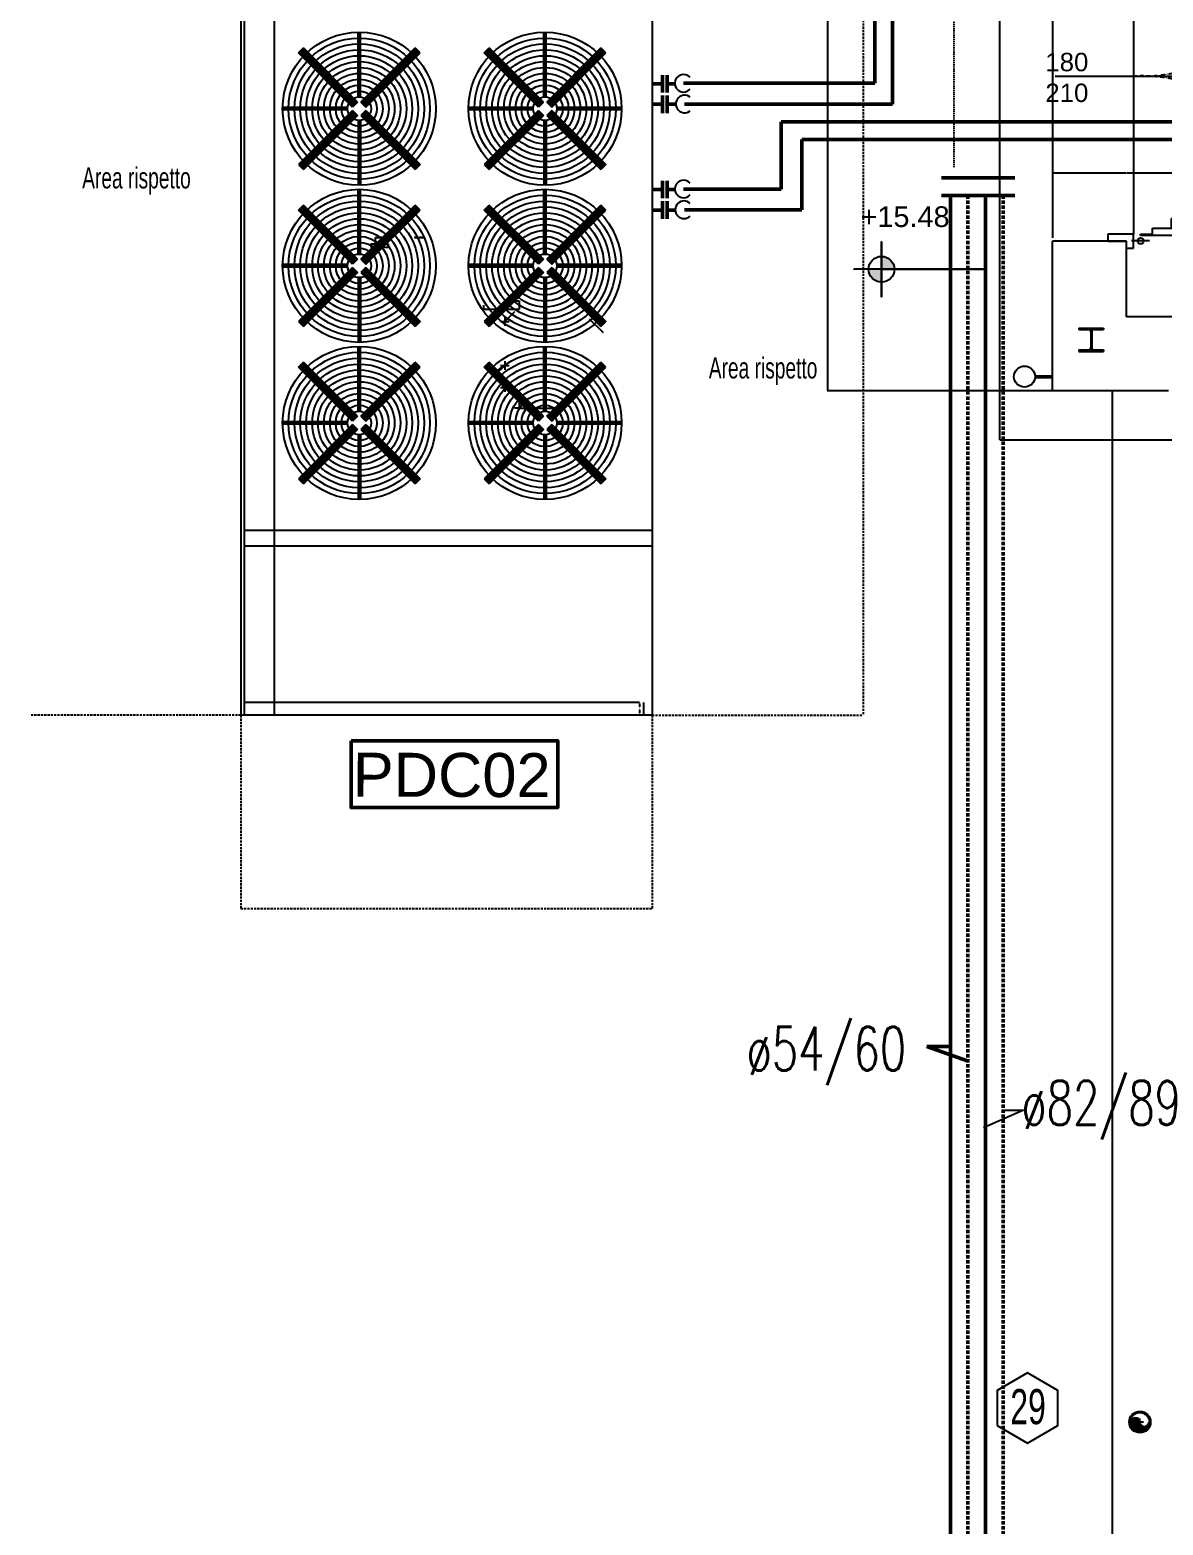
# Model space of a CAD drawing. Header units: millimetres. Extents: x -3782782348 to 131293, y -36553 to 57271.
# Drawn here: x 91100 to 91745, y -19413 to -18562 of the extents above; entities that cross this region are included whole.
import ezdxf

# ---------------------------------------------------------------- set-up
doc = ezdxf.new("R2010")
doc.units = ezdxf.units.MM
doc.header["$LTSCALE"] = 0.01
for name, pattern in [('ACAD_ISO03W100', [30, 12, -18]), ('CONTINOUS', [0]), ('CONTINUA', [0]), ('HIDDEN', [0.375, 0.25, -0.125]), ('HIDDEN2', [4.7625, 3.175, -1.5875]), ('TRATTEGGIATA', [19.05, 12.7, -6.35]), ('TRATTEGGIATA2', [0.375, 0.25, -0.125])]:
    doc.linetypes.add(name, pattern=pattern)
doc.layers.get('Defpoints').update_dxf_attribs({"color": 253})
for name, color, linetype in [('EPC QUARTO PILASTRI ACCIAIO DEFINITIVO', 1, 'ACAD_ISO03W100'), ('ESTRAZ', 2, 'Continuous'), ('MAX CANALI', 254, 'CONTINUA'), ('MAX MACCHINARIO', 252, 'Continuous'), ('X_cavedi', 1, 'Continuous'), ('X_FOROMETRIA SCARICO NUMERAZIONE', 6, 'Continuous'), ('X_MURI', 8, 'Continuous'), ('X_Proiezini', 1, 'Continuous'), ('X_quote 1', 253, 'Continuous'), ('X_Quote altimetriche', 5, 'Continuous'), ('X_quote serramenti interni', 251, 'CONTINOUS'), ('X_Serramenti Int', 8, 'Continuous'), ('X_TESTI', 253, 'Continuous')]:
    doc.layers.add(name, color=color, linetype=linetype)
doc.layers.add('PIANTA PIANO QUARTO$0$MAX MACCHINARIO', color=8, linetype='Continuous', transparency=0.6)
doc.layers.add('tubi_uta', color=253, linetype='Continuous', lineweight=50)
doc.styles.add('ARIAL', font='arial.ttf')
doc.styles.add('Max 50', font='arial.ttf', dxfattribs={"width": 0.65, "height": 0.125})
doc.styles.add('nomi', font='arial.ttf')
doc.styles.add('PIANTA PIANO QUARTO$0$Max 50', font='arial.ttf', dxfattribs={"width": 0.65, "height": 0.125})
doc.styles.add('ROMANS', font='romans')
doc.styles.get("Standard").update_dxf_attribs({"font": 'arial.ttf'})
doc.dimstyles.get("Standard").update_dxf_attribs({"dimscale": 0, "dimtxt": 0.18, "dimasz": 0.18, "dimexe": 0.18, "dimexo": 0.0625, "dimgap": 0.09, "dimtad": 1, "dimdec": 0, "dimzin": 0, "dimdsep": 46, "dimtxsty": 'Standard', "dimcen": 0.09, "dimclrd": 256, "dimclre": 256, "dimclrt": 5, "dimadec": 0, "dimazin": 0, "dimtfac": 1, "dimtdec": 0, "dimtix": 1, "dimtofl": 0, "dimtmove": 2, "dimatfit": 3, "dimfxl": 1, "dimtolj": 1, "dimtzin": 0, "dimarcsym": 0})

# ---------------------------------------------------------------- blocks, each defined once
blk = doc.blocks.new('porta 180')
for p, q in [((0, 44.58), (0, -77.04)), ((-89.97, 14.62), (-93.91, 14.62)), ((-93.91, 14.62), (-93.91, 3.98)), ((-89.97, 0), (-89.97, 14.62)), ((90.03, 0), (90.03, 14.62)), ((90.03, 14.62), (93.97, 14.62)), ((93.97, 14.62), (93.97, 3.98)), ((-97.85, 3.98), (-97.85, 0)), ((-93.78, -9.14), (-93.78, 1.01)), ((89.97, 0), (-89.97, 0)), ((97.9, 0), (90.03, 0)), ((97.9, 3.98), (97.9, 0)), ((-97.85, 0), (-89.97, 0)), ((-90.74, -94.07), (-90.74, -4.07)), ((-89.96, -4.07), (-89.96, -10.85)), ((88.76, -4.07), (100.46, -4.07)), ((90.79, -4.07), (90.01, -4.07)), ((90.01, -4.07), (90.01, -10.85)), ((90.79, -94.07), (90.79, -4.07)), ((93.84, -9.14), (93.84, -0.32)), ((-89.96, -10.85), (-86.6, -10.85)), ((-86.6, -10.85), (-86.6, -94.07)), ((86.65, -10.85), (86.65, -94.07)), ((90.01, -10.85), (86.65, -10.85)), ((-86.6, -27.15), (-86.6, -21.52)), ((-86.6, -83.4), (-86.6, -21.52)), ((-80.97, -21.52), (-86.6, -21.52)), ((-80.97, -21.52), (-80.97, -27.15)), ((-80.97, -21.52), (-80.97, -83.4)), ((86.65, -21.52), (81.03, -21.52)), ((81.03, -21.52), (81.03, -27.15)), ((86.65, -21.52), (81.03, -21.52)), ((81.03, -21.52), (81.03, -83.4)), ((86.65, -27.15), (86.65, -21.52)), ((86.65, -83.4), (86.65, -21.52)), ((-80.97, -27.15), (-86.6, -27.15)), ((81.03, -27.15), (86.65, -27.15)), ((-94.13, -83.02), (-94.13, -64.68)), ((-94.13, -64.68), (-90.74, -64.68)), ((94.18, -64.68), (90.79, -64.68)), ((94.18, -83.02), (94.18, -64.68)), ((-90.74, -83.02), (-94.13, -83.02)), ((-86.6, -77.77), (-80.97, -77.77)), ((-86.6, -83.4), (-86.6, -77.77)), ((-80.97, -83.4), (-86.6, -83.4)), ((-80.97, -83.4), (-86.6, -83.4)), ((-80.97, -77.77), (-80.97, -83.4)), ((86.65, -77.77), (81.03, -77.77)), ((81.03, -77.77), (81.03, -83.4)), ((81.03, -83.4), (86.65, -83.4)), ((81.03, -83.4), (86.65, -83.4)), ((86.65, -83.4), (86.65, -77.77)), ((90.79, -83.02), (94.18, -83.02)), ((-89.96, -94.07), (-90.74, -94.07)), ((-86.6, -94.07), (-89.96, -94.07)), ((-89.96, -94.07), (-89.96, -94.07)), ((86.65, -94.07), (90.01, -94.07)), ((90.01, -94.07), (90.01, -94.07)), ((90.01, -94.07), (90.79, -94.07))]:
    blk.add_line(p, q)
blk.add_lwpolyline([(-90.74, -4.07), (-89.96, -4.07)])
for centre in [(-93.78, -4.07), (93.84, -4.07)]:
    blk.add_circle(centre, 1.7)
at = {"color": 5, "linetype": 'ACAD_ISO03W100', "ltscale": 0.5}
for centre, start, end in [((-89.32, -4.66), 269.09047, 2.3307), ((89.37, -4.66), 177.6693, 270.90953)]:
    blk.add_arc(centre, 89.42, start, end, dxfattribs=at)
blk = doc.blocks.new('*D350')
at = {"layer": 'Defpoints', "color": 0, "transparency": 16777216}
for p in [(91681.73, -18454.58), (91723.73, -18454.58, 0), (91723.73, -18643.17, 0)]:
    blk.add_point(p, dxfattribs=at)
at = {"layer": 'X_quote 1', "lineweight": -2, "transparency": 16777216}
blk.add_line((91681.91, -18643.17, 0), (91723.55, -18643.17, 0), dxfattribs=at)
at = {"layer": 'X_quote 1', "transparency": 16777216}
for points in [[(91681.91, -18643.14, 0), (91681.91, -18643.2, 0), (91681.73, -18643.17, 0)], [(91723.55, -18643.14, 0), (91723.55, -18643.2, 0), (91723.73, -18643.17, 0)]]:
    blk.add_solid(points, dxfattribs=at)
at = {"layer": 'X_quote 1', "color": 5, "transparency": 16777216, "insert": (91702.73, -18642.99, 0), "char_height": 0.18, "attachment_point": 5}
blk.add_mtext('\\A1;42', dxfattribs=at)
blk = doc.blocks.new('*D189')
at = {"layer": 'Defpoints', "color": 0, "transparency": 16777216}
for p in [(91723.73, -18454.58, 0), (92374.56, -18643.17, 0), (92374.56, -18681.76, 0)]:
    blk.add_point(p, dxfattribs=at)
at = {"layer": 'X_quote 1', "lineweight": -2, "transparency": 16777216}
blk.add_line((91723.91, -18643.17, 0), (92374.38, -18643.17, 0), dxfattribs=at)
at = {"layer": 'X_quote 1', "transparency": 16777216}
for points in [[(91723.91, -18643.14, 0), (91723.91, -18643.2, 0), (91723.73, -18643.17, 0)], [(92374.38, -18643.14, 0), (92374.38, -18643.2, 0), (92374.56, -18643.17, 0)]]:
    blk.add_solid(points, dxfattribs=at)
at = {"layer": 'X_quote 1', "color": 5, "transparency": 16777216, "insert": (92049.14, -18642.98, 0), "char_height": 0.18, "attachment_point": 5}
blk.add_mtext('\\A1;651', dxfattribs=at)
blk = doc.blocks.new('colonna')
at = {"ltscale": 20}
h = blk.add_hatch(color=256, dxfattribs=at)
h.paths.add_polyline_path([(793.7017, -32.3658, -1), (793.5795, -32.3671, -1)])
h.paths.add_polyline_path([(793.5863, -32.367, 1), (793.6949, -32.3659, 1)], flags=16)
blk.add_hatch(color=256).paths.add_polyline_path([(793.6915, -32.3659, -1), (793.5897, -32.3669, -1), (793.6406, -32.3664, 1)])
at = {"color": 2}
for p, q in [((793.661, -32.3662), (793.6202, -32.3666)), ((793.6408, -32.3868), (793.6404, -32.346))]:
    blk.add_line(p, q, dxfattribs=at)
at = {"color": 7}
for radius in [0.0611, 0.0543]:
    blk.add_circle((793.6406, -32.3664), radius, dxfattribs=at)
at = {"color": 2}
for centre, start, end in [((793.6151, -32.3667), 0.59194, 180.59194), ((793.6661, -32.3662), 180.59194, 0.59194)]:
    blk.add_arc(centre, 0.0255, start, end, dxfattribs=at)
blk = doc.blocks.new('*D207')
at = {"layer": 'Defpoints', "color": 0, "transparency": 16777216}
for p in [(91681.73, -17985.06), (91553.62, -18767.07, 0), (91681.73, -18767.07, 0)]:
    blk.add_point(p, dxfattribs=at)
at = {"layer": 'X_quote 1', "lineweight": -2, "transparency": 16777216}
for p, q in [((91681.67, -17985.06, 0), (91553.44, -17985.06, 0)), ((91553.62, -17985.24, 0), (91553.62, -18766.89, 0)), ((91681.67, -18767.07, 0), (91553.44, -18767.07, 0))]:
    blk.add_line(p, q, dxfattribs=at)
at = {"layer": 'X_quote 1', "transparency": 16777216}
for points in [[(91553.59, -17985.24, 0), (91553.65, -17985.24, 0), (91553.62, -17985.06, 0)], [(91553.59, -18766.89, 0), (91553.65, -18766.89, 0), (91553.62, -18767.07, 0)]]:
    blk.add_solid(points, dxfattribs=at)
at = {"layer": 'X_quote 1', "color": 5, "transparency": 16777216, "insert": (91553.44, -18376.07, 0), "char_height": 0.18, "attachment_point": 5, "rotation": 90}
blk.add_mtext('\\A1;782', dxfattribs=at)
blk = doc.blocks.new('quota altim')
at = {"layer": 'X_Quote altimetriche', "ltscale": 4}
h = blk.add_hatch(color=256, dxfattribs=at)
h.paths.add_polyline_path([(0, 18.7), (0, 0), (18.7, 0, 0.414214)])
h.paths.add_polyline_path([(0, 0), (-18.7, 0, 0.414214), (0, -18.7)])
blk.add_lwpolyline([(0, 0), (0, 40), (0, 40), (0, -40), (0, -40), (0, 0), (40, 0), (149.3, 0), (0, 0), (-40, 0), (-40, 0)], dxfattribs=at)
blk.add_circle((0, 0), 18.7, dxfattribs=at)

msp = doc.modelspace()

# ---------------------------------------------------------------- linework, layer by layer
at = {"color": 7}
for p, q in [((91219.91, -18346.15, 0), (91219.88, -18951.74, 0)), ((91222.03, -18951.74, 0), (91222.06, -18346.15, 0)), ((91238.91, -18346.15, 0), (91238.88, -18951.73, 0)), ((91453.91, -18346.16, 0), (91453.88, -18951.74, 0)), ((91446.61, -18944.47, 0), (91222.03, -18944.47, 0)), ((91449.04, -18944.47, 0), (91449.04, -18951.74, 0)), ((91453.88, -18951.74, 0), (91219.88, -18951.74, 0))]:
    msp.add_line(p, q, dxfattribs=at)
at = {"color": 7, "linetype": 'TRATTEGGIATA2', "ltscale": 500}
for p, q in [((91573.89, -18346.16, 0), (91573.89, -18951.74, 0)), ((91219.88, -18951.74, 0), (91099.88, -18951.74, 0)), ((91219.88, -18951.74, 0), (91219.88, -19061.74, 0)), ((91453.88, -18951.74, 0), (91453.88, -19061.74, 0)), ((91453.88, -18951.74, 0), (91573.89, -18951.74, 0)), ((91219.88, -19061.74, 0), (91453.88, -19061.74, 0))]:
    msp.add_line(p, q, dxfattribs=at)
at = {"color": 253}
for p, q in [((91286.57, -18599.89, 0), (91286.57, -18563.03, 0)), ((91287.24, -18599.89, 0), (91287.24, -18563.03, 0)), ((91287.91, -18599.89, 0), (91287.91, -18563.03, 0)), ((91392.28, -18599.89, 0), (91392.28, -18563.03, 0)), ((91392.95, -18599.89, 0), (91392.95, -18563.03, 0)), ((91393.62, -18599.89, 0), (91393.62, -18563.03, 0)), ((91252.64, -18574.84, 0), (91255.49, -18572, 0)), ((91284.87, -18604.22, 0), (91254.06, -18573.42, 0)), ((91285.34, -18603.75, 0), (91254.54, -18572.95, 0)), ((91285.82, -18603.27, 0), (91255.01, -18572.47, 0)), ((91286.29, -18602.8, 0), (91255.49, -18572, 0)), ((91288.19, -18602.8, 0), (91318.99, -18571.99, 0)), ((91288.66, -18603.27, 0), (91319.46, -18572.47, 0)), ((91289.13, -18603.75, 0), (91319.93, -18572.94, 0)), ((91289.61, -18604.22, 0), (91320.41, -18573.42, 0)), ((91321.83, -18574.84, 0), (91318.99, -18571.99, 0)), ((91358.35, -18574.84, 0), (91361.2, -18572, 0)), ((91390.58, -18604.22, 0), (91359.77, -18573.42, 0)), ((91391.05, -18603.75, 0), (91360.25, -18572.95, 0)), ((91391.53, -18603.27, 0), (91360.72, -18572.47, 0)), ((91392, -18602.8, 0), (91361.2, -18572, 0)), ((91393.9, -18602.8, 0), (91424.7, -18571.99, 0)), ((91394.37, -18603.27, 0), (91425.17, -18572.47, 0)), ((91394.84, -18603.75, 0), (91425.65, -18572.94, 0)), ((91395.32, -18604.22, 0), (91426.12, -18573.42, 0)), ((91427.54, -18574.84, 0), (91424.7, -18571.99, 0)), ((91283.45, -18605.64, 0), (91252.64, -18574.84, 0)), ((91283.92, -18605.17, 0), (91253.12, -18574.37, 0)), ((91284.39, -18604.7, 0), (91253.59, -18573.89, 0)), ((91290.08, -18604.7, 0), (91320.88, -18573.89, 0)), ((91290.56, -18605.17, 0), (91321.36, -18574.36, 0)), ((91291.03, -18605.64, 0), (91321.83, -18574.84, 0)), ((91389.16, -18605.64, 0), (91358.35, -18574.84, 0)), ((91389.63, -18605.17, 0), (91358.83, -18574.37, 0)), ((91390.11, -18604.7, 0), (91359.3, -18573.89, 0)), ((91395.79, -18604.7, 0), (91426.59, -18573.89, 0)), ((91396.27, -18605.17, 0), (91427.07, -18574.36, 0)), ((91396.74, -18605.64, 0), (91427.54, -18574.84, 0)), ((91280.54, -18605.92, 0), (91243.68, -18605.92, 0)), ((91280.54, -18606.59, 0), (91243.68, -18606.59, 0)), ((91280.54, -18607.26, 0), (91243.68, -18607.26, 0)), ((91283.45, -18607.54, 0), (91252.65, -18638.34, 0)), ((91286.29, -18602.8, 0), (91283.45, -18605.64, 0)), ((91283.45, -18607.54, 0), (91286.29, -18610.38, 0)), ((91288.19, -18602.8, 0), (91291.03, -18605.64, 0)), ((91291.03, -18607.54, 0), (91288.19, -18610.38, 0)), ((91291.03, -18607.54, 0), (91321.83, -18638.34, 0)), ((91386.25, -18605.92, 0), (91349.39, -18605.92, 0)), ((91386.25, -18606.59, 0), (91349.39, -18606.59, 0)), ((91386.25, -18607.26, 0), (91349.39, -18607.26, 0)), ((91389.16, -18607.54, 0), (91358.36, -18638.34, 0)), ((91392, -18602.8, 0), (91389.16, -18605.64, 0)), ((91389.16, -18607.54, 0), (91392, -18610.38, 0)), ((91393.9, -18602.8, 0), (91396.74, -18605.64, 0)), ((91396.74, -18607.54, 0), (91393.9, -18610.38, 0)), ((91396.74, -18607.54, 0), (91427.55, -18638.34, 0)), ((91436.51, -18605.92, 0), (91399.65, -18605.92, 0)), ((91436.51, -18606.59, 0), (91399.65, -18606.59, 0)), ((91436.51, -18607.26, 0), (91399.65, -18607.26, 0)), ((91283.92, -18608.01, 0), (91253.12, -18638.82, 0)), ((91284.39, -18608.49, 0), (91253.59, -18639.29, 0)), ((91284.87, -18608.96, 0), (91254.07, -18639.77, 0)), ((91285.34, -18609.43, 0), (91254.54, -18640.24, 0)), ((91285.82, -18609.91, 0), (91255.01, -18640.71, 0)), ((91286.29, -18610.38, 0), (91255.49, -18641.19, 0)), ((91286.57, -18613.29, 0), (91286.57, -18650.15, 0)), ((91287.24, -18613.29, 0), (91287.24, -18650.15, 0)), ((91287.91, -18613.29, 0), (91287.91, -18650.15, 0)), ((91288.19, -18610.38, 0), (91318.99, -18641.18, 0)), ((91288.66, -18609.91, 0), (91319.46, -18640.71, 0)), ((91289.13, -18609.43, 0), (91319.94, -18640.24, 0)), ((91289.61, -18608.96, 0), (91320.41, -18639.76, 0)), ((91290.08, -18608.49, 0), (91320.89, -18639.29, 0)), ((91290.56, -18608.01, 0), (91321.36, -18638.81, 0)), ((91389.63, -18608.01, 0), (91358.83, -18638.82, 0)), ((91390.11, -18608.49, 0), (91359.3, -18639.29, 0)), ((91390.58, -18608.96, 0), (91359.78, -18639.77, 0)), ((91391.05, -18609.43, 0), (91360.25, -18640.24, 0)), ((91391.53, -18609.91, 0), (91360.73, -18640.71, 0)), ((91392, -18610.38, 0), (91361.2, -18641.19, 0)), ((91392.28, -18613.29, 0), (91392.28, -18650.15, 0)), ((91392.95, -18613.29, 0), (91392.95, -18650.15, 0)), ((91393.62, -18613.29, 0), (91393.62, -18650.15, 0)), ((91393.9, -18610.38, 0), (91424.7, -18641.18, 0)), ((91394.37, -18609.91, 0), (91425.18, -18640.71, 0)), ((91394.84, -18609.43, 0), (91425.65, -18640.24, 0)), ((91395.32, -18608.96, 0), (91426.12, -18639.76, 0)), ((91395.79, -18608.49, 0), (91426.6, -18639.29, 0)), ((91396.27, -18608.01, 0), (91427.07, -18638.81, 0)), ((91252.65, -18638.34, 0), (91255.49, -18641.19, 0)), ((91321.83, -18638.34, 0), (91318.99, -18641.18, 0)), ((91358.36, -18638.34, 0), (91361.2, -18641.19, 0)), ((91427.55, -18638.34, 0), (91424.7, -18641.18, 0)), ((91286.57, -18689.31, 0), (91286.57, -18652.45, 0)), ((91287.24, -18689.31, 0), (91287.24, -18652.45, 0)), ((91287.91, -18689.31, 0), (91287.91, -18652.45, 0)), ((91392.28, -18689.31, 0), (91392.28, -18652.45, 0)), ((91392.95, -18689.31, 0), (91392.95, -18652.45, 0)), ((91393.62, -18689.31, 0), (91393.62, -18652.45, 0)), ((91252.64, -18664.26, 0), (91255.49, -18661.42, 0)), ((91283.45, -18695.06, 0), (91252.64, -18664.26, 0)), ((91283.92, -18694.59, 0), (91253.12, -18663.79, 0)), ((91284.39, -18694.12, 0), (91253.59, -18663.31, 0)), ((91284.87, -18693.64, 0), (91254.06, -18662.84, 0)), ((91285.34, -18693.17, 0), (91254.54, -18662.37, 0)), ((91285.82, -18692.69, 0), (91255.01, -18661.89, 0)), ((91286.29, -18692.22, 0), (91255.49, -18661.42, 0)), ((91288.19, -18692.22, 0), (91318.99, -18661.41, 0)), ((91288.66, -18692.69, 0), (91319.46, -18661.89, 0)), ((91289.13, -18693.17, 0), (91319.93, -18662.36, 0)), ((91289.61, -18693.64, 0), (91320.41, -18662.84, 0)), ((91290.08, -18694.12, 0), (91320.88, -18663.31, 0)), ((91290.56, -18694.59, 0), (91321.36, -18663.78, 0)), ((91291.03, -18695.06, 0), (91321.83, -18664.26, 0)), ((91321.83, -18664.26, 0), (91318.99, -18661.41, 0)), ((91358.35, -18664.26, 0), (91361.2, -18661.42, 0)), ((91389.16, -18695.06, 0), (91358.35, -18664.26, 0)), ((91389.63, -18694.59, 0), (91358.83, -18663.79, 0)), ((91390.11, -18694.12, 0), (91359.3, -18663.31, 0)), ((91390.58, -18693.64, 0), (91359.77, -18662.84, 0)), ((91391.05, -18693.17, 0), (91360.25, -18662.37, 0)), ((91391.53, -18692.69, 0), (91360.72, -18661.89, 0)), ((91392, -18692.22, 0), (91361.2, -18661.42, 0)), ((91393.9, -18692.22, 0), (91424.7, -18661.41, 0)), ((91394.37, -18692.69, 0), (91425.17, -18661.89, 0)), ((91394.84, -18693.17, 0), (91425.65, -18662.36, 0)), ((91395.32, -18693.64, 0), (91426.12, -18662.84, 0)), ((91395.79, -18694.12, 0), (91426.59, -18663.31, 0)), ((91396.27, -18694.59, 0), (91427.07, -18663.78, 0)), ((91396.74, -18695.06, 0), (91427.54, -18664.26, 0)), ((91427.54, -18664.26, 0), (91424.7, -18661.41, 0)), ((91286.29, -18692.22, 0), (91283.45, -18695.06, 0)), ((91288.19, -18692.22, 0), (91291.03, -18695.06, 0)), ((91392, -18692.22, 0), (91389.16, -18695.06, 0)), ((91393.9, -18692.22, 0), (91396.74, -18695.06, 0)), ((91280.54, -18695.34, 0), (91243.68, -18695.34, 0)), ((91280.54, -18696.01, 0), (91243.68, -18696.01, 0)), ((91280.54, -18696.68, 0), (91243.68, -18696.68, 0)), ((91283.45, -18696.96, 0), (91252.65, -18727.76, 0)), ((91283.92, -18697.43, 0), (91253.12, -18728.24, 0)), ((91284.39, -18697.91, 0), (91253.59, -18728.71, 0)), ((91284.87, -18698.38, 0), (91254.07, -18729.19, 0)), ((91285.34, -18698.85, 0), (91254.54, -18729.66, 0)), ((91285.82, -18699.33, 0), (91255.01, -18730.13, 0)), ((91286.29, -18699.8, 0), (91255.49, -18730.61, 0)), ((91283.45, -18696.96, 0), (91286.29, -18699.8, 0)), ((91291.03, -18696.96, 0), (91288.19, -18699.8, 0)), ((91288.19, -18699.8, 0), (91318.99, -18730.6, 0)), ((91288.66, -18699.33, 0), (91319.46, -18730.13, 0)), ((91289.13, -18698.85, 0), (91319.94, -18729.66, 0)), ((91289.61, -18698.38, 0), (91320.41, -18729.18, 0)), ((91290.08, -18697.91, 0), (91320.89, -18728.71, 0)), ((91290.56, -18697.43, 0), (91321.36, -18728.23, 0)), ((91291.03, -18696.96, 0), (91321.83, -18727.76, 0)), ((91386.25, -18695.34, 0), (91349.39, -18695.34, 0)), ((91386.25, -18696.01, 0), (91349.39, -18696.01, 0)), ((91386.25, -18696.68, 0), (91349.39, -18696.68, 0)), ((91389.16, -18696.96, 0), (91358.36, -18727.76, 0)), ((91389.63, -18697.43, 0), (91358.83, -18728.24, 0)), ((91390.11, -18697.91, 0), (91359.3, -18728.71, 0)), ((91390.58, -18698.38, 0), (91359.78, -18729.19, 0)), ((91391.05, -18698.85, 0), (91360.25, -18729.66, 0)), ((91391.53, -18699.33, 0), (91360.73, -18730.13, 0)), ((91392, -18699.8, 0), (91361.2, -18730.61, 0)), ((91389.16, -18696.96, 0), (91392, -18699.8, 0)), ((91396.74, -18696.96, 0), (91393.9, -18699.8, 0)), ((91393.9, -18699.8, 0), (91424.7, -18730.6, 0)), ((91394.37, -18699.33, 0), (91425.18, -18730.13, 0)), ((91394.84, -18698.85, 0), (91425.65, -18729.66, 0)), ((91395.32, -18698.38, 0), (91426.12, -18729.18, 0)), ((91395.79, -18697.91, 0), (91426.6, -18728.71, 0)), ((91396.27, -18697.43, 0), (91427.07, -18728.23, 0)), ((91396.74, -18696.96, 0), (91427.55, -18727.76, 0)), ((91436.51, -18695.34, 0), (91399.65, -18695.34, 0)), ((91436.51, -18696.01, 0), (91399.65, -18696.01, 0)), ((91436.51, -18696.68, 0), (91399.65, -18696.68, 0)), ((91286.57, -18702.71, 0), (91286.57, -18739.57, 0)), ((91287.24, -18702.71, 0), (91287.24, -18739.57, 0)), ((91287.91, -18702.71, 0), (91287.91, -18739.57, 0)), ((91392.28, -18702.71, 0), (91392.28, -18739.57, 0)), ((91392.95, -18702.71, 0), (91392.95, -18739.57, 0)), ((91393.62, -18702.71, 0), (91393.62, -18739.57, 0)), ((91252.65, -18727.76, 0), (91255.49, -18730.61, 0)), ((91321.83, -18727.76, 0), (91318.99, -18730.6, 0)), ((91358.36, -18727.76, 0), (91361.2, -18730.61, 0)), ((91427.55, -18727.76, 0), (91424.7, -18730.6, 0)), ((91286.57, -18778.73, 0), (91286.57, -18741.87, 0)), ((91287.24, -18778.73, 0), (91287.24, -18741.87, 0)), ((91287.91, -18778.73, 0), (91287.91, -18741.87, 0)), ((91392.28, -18778.73, 0), (91392.28, -18741.87, 0)), ((91392.95, -18778.73, 0), (91392.95, -18741.87, 0)), ((91393.62, -18778.73, 0), (91393.62, -18741.87, 0)), ((91252.64, -18753.68, 0), (91255.49, -18750.84, 0)), ((91284.87, -18783.06, 0), (91254.06, -18752.26, 0)), ((91285.34, -18782.59, 0), (91254.54, -18751.79, 0)), ((91285.82, -18782.11, 0), (91255.01, -18751.31, 0)), ((91286.29, -18781.64, 0), (91255.49, -18750.84, 0)), ((91288.19, -18781.64, 0), (91318.99, -18750.83, 0)), ((91288.66, -18782.11, 0), (91319.46, -18751.31, 0)), ((91289.13, -18782.59, 0), (91319.93, -18751.78, 0)), ((91289.61, -18783.06, 0), (91320.41, -18752.26, 0)), ((91321.83, -18753.68, 0), (91318.99, -18750.83, 0)), ((91358.35, -18753.68, 0), (91361.2, -18750.84, 0)), ((91390.58, -18783.06, 0), (91359.77, -18752.26, 0)), ((91391.05, -18782.59, 0), (91360.25, -18751.79, 0)), ((91391.53, -18782.11, 0), (91360.72, -18751.31, 0)), ((91392, -18781.64, 0), (91361.2, -18750.84, 0)), ((91393.9, -18781.64, 0), (91424.7, -18750.83, 0)), ((91394.37, -18782.11, 0), (91425.17, -18751.31, 0)), ((91394.84, -18782.59, 0), (91425.65, -18751.78, 0)), ((91395.32, -18783.06, 0), (91426.12, -18752.26, 0)), ((91427.54, -18753.68, 0), (91424.7, -18750.83, 0)), ((91283.45, -18784.48, 0), (91252.64, -18753.68, 0)), ((91283.92, -18784.01, 0), (91253.12, -18753.21, 0)), ((91284.39, -18783.54, 0), (91253.59, -18752.73, 0)), ((91290.08, -18783.54, 0), (91320.88, -18752.73, 0)), ((91290.56, -18784.01, 0), (91321.36, -18753.2, 0)), ((91291.03, -18784.48, 0), (91321.83, -18753.68, 0)), ((91389.16, -18784.48, 0), (91358.35, -18753.68, 0)), ((91389.63, -18784.01, 0), (91358.83, -18753.21, 0)), ((91390.11, -18783.54, 0), (91359.3, -18752.73, 0)), ((91395.79, -18783.54, 0), (91426.59, -18752.73, 0)), ((91396.27, -18784.01, 0), (91427.07, -18753.2, 0)), ((91396.74, -18784.48, 0), (91427.54, -18753.68, 0)), ((91280.54, -18784.76, 0), (91243.68, -18784.76, 0)), ((91280.54, -18785.43, 0), (91243.68, -18785.43, 0)), ((91280.54, -18786.1, 0), (91243.68, -18786.1, 0)), ((91283.45, -18786.38, 0), (91252.65, -18817.18, 0)), ((91286.29, -18781.64, 0), (91283.45, -18784.48, 0)), ((91283.45, -18786.38, 0), (91286.29, -18789.22, 0)), ((91288.19, -18781.64, 0), (91291.03, -18784.48, 0)), ((91291.03, -18786.38, 0), (91288.19, -18789.22, 0)), ((91291.03, -18786.38, 0), (91321.83, -18817.18, 0)), ((91386.25, -18784.76, 0), (91349.39, -18784.76, 0)), ((91386.25, -18785.43, 0), (91349.39, -18785.43, 0)), ((91386.25, -18786.1, 0), (91349.39, -18786.1, 0)), ((91389.16, -18786.38, 0), (91358.36, -18817.18, 0)), ((91392, -18781.64, 0), (91389.16, -18784.48, 0)), ((91389.16, -18786.38, 0), (91392, -18789.22, 0)), ((91393.9, -18781.64, 0), (91396.74, -18784.48, 0)), ((91396.74, -18786.38, 0), (91393.9, -18789.22, 0)), ((91396.74, -18786.38, 0), (91427.55, -18817.18, 0)), ((91436.51, -18784.76, 0), (91399.65, -18784.76, 0)), ((91436.51, -18785.43, 0), (91399.65, -18785.43, 0)), ((91436.51, -18786.1, 0), (91399.65, -18786.1, 0)), ((91283.92, -18786.85, 0), (91253.12, -18817.66, 0)), ((91284.39, -18787.33, 0), (91253.59, -18818.13, 0)), ((91284.87, -18787.8, 0), (91254.07, -18818.61, 0)), ((91285.34, -18788.27, 0), (91254.54, -18819.08, 0)), ((91285.82, -18788.75, 0), (91255.01, -18819.55, 0)), ((91286.29, -18789.22, 0), (91255.49, -18820.03, 0)), ((91286.57, -18792.13, 0), (91286.57, -18828.99, 0)), ((91287.24, -18792.13, 0), (91287.24, -18828.99, 0)), ((91287.91, -18792.13, 0), (91287.91, -18828.99, 0)), ((91288.19, -18789.22, 0), (91318.99, -18820.02, 0)), ((91288.66, -18788.75, 0), (91319.46, -18819.55, 0)), ((91289.13, -18788.27, 0), (91319.94, -18819.08, 0)), ((91289.61, -18787.8, 0), (91320.41, -18818.6, 0)), ((91290.08, -18787.33, 0), (91320.89, -18818.13, 0)), ((91290.56, -18786.85, 0), (91321.36, -18817.65, 0)), ((91389.63, -18786.85, 0), (91358.83, -18817.66, 0)), ((91390.11, -18787.33, 0), (91359.3, -18818.13, 0)), ((91390.58, -18787.8, 0), (91359.78, -18818.61, 0)), ((91391.05, -18788.27, 0), (91360.25, -18819.08, 0)), ((91391.53, -18788.75, 0), (91360.73, -18819.55, 0)), ((91392, -18789.22, 0), (91361.2, -18820.03, 0)), ((91392.28, -18792.13, 0), (91392.28, -18828.99, 0)), ((91392.95, -18792.13, 0), (91392.95, -18828.99, 0)), ((91393.62, -18792.13, 0), (91393.62, -18828.99, 0)), ((91393.9, -18789.22, 0), (91424.7, -18820.02, 0)), ((91394.37, -18788.75, 0), (91425.18, -18819.55, 0)), ((91394.84, -18788.27, 0), (91425.65, -18819.08, 0)), ((91395.32, -18787.8, 0), (91426.12, -18818.6, 0)), ((91395.79, -18787.33, 0), (91426.6, -18818.13, 0)), ((91396.27, -18786.85, 0), (91427.07, -18817.65, 0)), ((91252.65, -18817.18, 0), (91255.49, -18820.03, 0)), ((91321.83, -18817.18, 0), (91318.99, -18820.02, 0)), ((91358.36, -18817.18, 0), (91361.2, -18820.03, 0)), ((91427.55, -18817.18, 0), (91424.7, -18820.02, 0))]:
    msp.add_line(p, q, dxfattribs=at)
at = {"color": 7, "linetype": 'HIDDEN2'}
msp.add_line((91446.61, -18944.47, 0), (91446.61, -18951.74, 0), dxfattribs=at)
at = {"color": 1}
for p, q in [((91665.18, -19176.55, 0), (91642.46, -19186.48, 0)), ((91654.59, -19176.55, 0), (91665.18, -19176.55, 0))]:
    msp.add_line(p, q, dxfattribs=at)
for centre, radius in [((91287.24, -18606.59, 0), 43.56), ((91392.95, -18606.59, 0), 43.56), ((91287.24, -18606.59, 0), 40.21), ((91287.24, -18606.59, 0), 36.86), ((91287.24, -18606.59, 0), 33.51), ((91392.95, -18606.59, 0), 40.21), ((91392.95, -18606.59, 0), 36.86), ((91392.95, -18606.59, 0), 33.51), ((91287.24, -18606.59, 0), 30.16), ((91287.24, -18606.59, 0), 26.81), ((91392.95, -18606.59, 0), 30.16), ((91392.95, -18606.59, 0), 26.81), ((91287.24, -18606.59, 0), 23.46), ((91287.24, -18606.59, 0), 20.11), ((91287.24, -18606.59, 0), 16.75), ((91392.95, -18606.59, 0), 23.46), ((91392.95, -18606.59, 0), 20.11), ((91392.95, -18606.59, 0), 16.75), ((91287.24, -18606.59, 0), 13.4), ((91287.24, -18606.59, 0), 10.05), ((91392.95, -18606.59, 0), 13.4), ((91392.95, -18606.59, 0), 10.05), ((91287.24, -18696.01, 0), 43.56), ((91287.24, -18696.01, 0), 40.21), ((91392.95, -18696.01, 0), 43.56), ((91392.95, -18696.01, 0), 40.21), ((91287.24, -18696.01, 0), 36.86), ((91287.24, -18696.01, 0), 33.51), ((91287.24, -18696.01, 0), 30.16), ((91392.95, -18696.01, 0), 36.86), ((91392.95, -18696.01, 0), 33.51), ((91392.95, -18696.01, 0), 30.16), ((91287.24, -18696.01, 0), 26.81), ((91287.24, -18696.01, 0), 23.46), ((91287.24, -18696.01, 0), 20.11), ((91392.95, -18696.01, 0), 26.81), ((91392.95, -18696.01, 0), 23.46), ((91392.95, -18696.01, 0), 20.11), ((91287.24, -18696.01, 0), 16.75), ((91287.24, -18696.01, 0), 13.4), ((91392.95, -18696.01, 0), 16.75), ((91392.95, -18696.01, 0), 13.4), ((91287.24, -18696.01, 0), 10.05), ((91392.95, -18696.01, 0), 10.05), ((91287.24, -18785.43, 0), 43.56), ((91392.95, -18785.43, 0), 43.56), ((91287.24, -18785.43, 0), 40.21), ((91287.24, -18785.43, 0), 36.86), ((91287.24, -18785.43, 0), 33.51), ((91392.95, -18785.43, 0), 40.21), ((91392.95, -18785.43, 0), 36.86), ((91392.95, -18785.43, 0), 33.51), ((91287.24, -18785.43, 0), 30.16), ((91287.24, -18785.43, 0), 26.81), ((91392.95, -18785.43, 0), 30.16), ((91392.95, -18785.43, 0), 26.81), ((91287.24, -18785.43, 0), 23.46), ((91287.24, -18785.43, 0), 20.11), ((91287.24, -18785.43, 0), 16.75), ((91392.95, -18785.43, 0), 23.46), ((91392.95, -18785.43, 0), 20.11), ((91392.95, -18785.43, 0), 16.75), ((91287.24, -18785.43, 0), 13.4), ((91287.24, -18785.43, 0), 10.05), ((91392.95, -18785.43, 0), 13.4), ((91392.95, -18785.43, 0), 10.05)]:
    msp.add_circle(centre, radius, dxfattribs=at)
at = {"color": 253}
for centre in [(91287.24, -18606.59, 0), (91287.24, -18606.59, 0), (91392.95, -18606.59, 0), (91392.95, -18606.59, 0), (91287.24, -18696.01, 0), (91287.24, -18696.01, 0), (91392.95, -18696.01, 0), (91392.95, -18696.01, 0), (91287.24, -18785.43, 0), (91287.24, -18785.43, 0), (91392.95, -18785.43, 0), (91392.95, -18785.43, 0)]:
    msp.add_circle(centre, 6.7, dxfattribs=at)
at = {"color": 1}
for centre, start, end in [((91471.77, -18592.12, 0), 42.39767, 317.60233), ((91472.36, -18603.94, 0), 51.64172, 308.35828), ((91471.77, -18652.3, 0), 40.67433, 319.32567), ((91472.07, -18664.11, 0), 45.70623, 314.29377)]:
    msp.add_arc(centre, 5, start, end, dxfattribs=at)
at = {"layer": 'EPC QUARTO PILASTRI ACCIAIO DEFINITIVO', "linetype": 'CONTINOUS'}
for p, q in [((91696.68, -18731.4, 0), (91710.68, -18731.4, 0)), ((91696.68, -18731.4, 0), (91696.68, -18732.25, 0)), ((91696.68, -18732.25, 0), (91702.21, -18732.25, 0)), ((91703.41, -18733.45, 0), (91703.41, -18742.65, 0)), ((91703.96, -18733.45, 0), (91703.96, -18742.65, 0)), ((91705.16, -18732.25, 0), (91710.68, -18732.25, 0)), ((91710.68, -18731.4, 0), (91710.68, -18732.25, 0)), ((91696.68, -18743.85, 0), (91702.21, -18743.85, 0)), ((91696.68, -18743.85, 0), (91696.68, -18744.7, 0)), ((91705.16, -18743.85, 0), (91710.68, -18743.85, 0)), ((91710.68, -18743.85, 0), (91710.68, -18744.7, 0)), ((91696.68, -18744.7, 0), (91710.68, -18744.7, 0))]:
    msp.add_line(p, q, dxfattribs=at)
at = {"layer": 'EPC QUARTO PILASTRI ACCIAIO DEFINITIVO', "linetype": 'CONTINOUS', "ltscale": 0.01}
msp.add_line((91703.68, -18731.4, 0), (91703.68, -18744.7, 0), dxfattribs=at)
at = {"layer": 'EPC QUARTO PILASTRI ACCIAIO DEFINITIVO', "linetype": 'CONTINOUS'}
for centre, start, end in [((91702.21, -18733.45, 0), 0, 90), ((91705.16, -18733.45, 0), 90, 180), ((91702.21, -18742.65, 0), 270, 0), ((91705.16, -18742.65, 0), 180, 270)]:
    msp.add_arc(centre, 1.2, start, end, dxfattribs=at)
at = {"layer": 'MAX CANALI', "color": 7}
for p, q in [((91453.89, -18846.56, 0), (91222.04, -18846.55, 0)), ((91453.89, -18855.52, 0), (91222.04, -18855.51, 0))]:
    msp.add_line(p, q, dxfattribs=at)
at = {"layer": 'MAX MACCHINARIO', "linetype": 'TRATTEGGIATA2', "ltscale": 50}
msp.add_line((91625.56, -18405.96), (91625.56, -18639.96), dxfattribs=at)
at = {"layer": 'PIANTA PIANO QUARTO$0$MAX MACCHINARIO', "linetype": 'Continuous'}
for p, q in [((91293.76, -18683.57, 0), (91296.26, -18683.57, 0)), ((91293.76, -18683.57, 0), (91293.76, -18685.44, 0)), ((91296.26, -18679.82, 0), (91296.26, -18683.57, 0)), ((91296.26, -18679.82, 0), (91296.79, -18679.82, 0)), ((91301.25, -18683.57, 0), (91296.26, -18683.57, 0)), ((91296.79, -18679.82, 0), (91298.75, -18679.82, 0)), ((91296.79, -18679.82, 0), (91298.2, -18679.82, 0)), ((91298.75, -18679.82, 0), (91298.2, -18679.82, 0)), ((91300.18, -18679.82, 0), (91298.75, -18679.82, 0)), ((91298.75, -18679.82, 0), (91300.18, -18679.82, 0)), ((91300.18, -18679.82, 0), (91300.42, -18679.82, 0)), ((91300.42, -18679.82, 0), (91300.46, -18679.82, 0)), ((91301.25, -18679.82, 0), (91300.46, -18679.82, 0)), ((91301.25, -18679.82, 0), (91301.25, -18683.57, 0)), ((91303.75, -18683.57, 0), (91301.25, -18683.57, 0)), ((91303.75, -18683.57, 0), (91303.75, -18685.44, 0)), ((91319.2, -18679.82, 0), (91318.49, -18679.82, 0)), ((91319, -18679.82, 0), (91319.59, -18679.82, 0)), ((91319.59, -18679.82, 0), (91319.05, -18679.82, 0)), ((91319.2, -18679.82, 0), (91319.15, -18679.82, 0)), ((91319.2, -18679.82, 0), (91319.22, -18679.82, 0)), ((91319.22, -18679.82, 0), (91319.63, -18679.82, 0)), ((91319.23, -18679.82, 0), (91319.22, -18679.82, 0)), ((91319.63, -18679.82, 0), (91319.23, -18679.82, 0)), ((91319.43, -18679.82, 0), (91319.59, -18679.82, 0)), ((91319.63, -18679.82, 0), (91320.17, -18679.82, 0)), ((91320.17, -18679.82, 0), (91322.13, -18679.82, 0)), ((91320.17, -18679.82, 0), (91321.58, -18679.82, 0)), ((91322.13, -18679.82, 0), (91321.58, -18679.82, 0)), ((91324.63, -18679.82, 0), (91322.13, -18679.82, 0)), ((91322.13, -18679.82, 0), (91324.63, -18679.82, 0)), ((91293.76, -18685.44, 0), (91294.11, -18685.44, 0)), ((91294.11, -18685.44, 0), (91297.82, -18685.44, 0)), ((91297.82, -18685.44, 0), (91299.69, -18685.44, 0)), ((91299.69, -18685.44, 0), (91303.75, -18685.44, 0)), ((91358.17, -18720.88, 0), (91358.17, -18718.38, 0)), ((91375.65, -18715.88, 0), (91378.15, -18715.88, 0)), ((91378.15, -18715.88, 0), (91378.15, -18720.88, 0)), ((91358.17, -18720.88, 0), (91358.17, -18718.53, 0)), ((91361.92, -18720.88, 0), (91358.17, -18720.88, 0)), ((91378.15, -18720.88, 0), (91361.92, -18720.88, 0)), ((91370.03, -18727.75, 0), (91375.78, -18722, 0)), ((91370.03, -18725.25, 0), (91370.03, -18727.75, 0)), ((91367.54, -18727.75, 0), (91370.03, -18727.75, 0)), ((91370.03, -18727.75, 0), (91370.03, -18730.24, 0)), ((91370.03, -18727.75, 0), (91372.53, -18727.75, 0)), ((91370.03, -18750.23, 0), (91370.03, -18752.73, 0)), ((91370.03, -18752.73, 0), (91364.29, -18758.47, 0)), ((91370.03, -18765.22, 0), (91364.29, -18759.47, 0)), ((91367.54, -18752.73, 0), (91370.03, -18752.73, 0)), ((91370.03, -18752.73, 0), (91372.53, -18752.73, 0)), ((91370.03, -18752.73, 0), (91370.03, -18755.22, 0)), ((91367.54, -18765.22, 0), (91370.03, -18765.22, 0)), ((91370.03, -18762.72, 0), (91370.03, -18765.22, 0)), ((91370.03, -18765.22, 0), (91372.53, -18765.22, 0)), ((91370.03, -18765.22, 0), (91370.03, -18767.71, 0)), ((91370.03, -18765.22, 0), (91375.78, -18770.96, 0)), ((91378.15, -18777.08, 0), (91375.65, -18777.08, 0)), ((91378.15, -18772.08, 0), (91378.15, -18777.08, 0))]:
    msp.add_line(p, q, dxfattribs=at)
at = {"layer": 'PIANTA PIANO QUARTO$0$MAX MACCHINARIO'}
for p, q in [((91418.12, -18726.16, 0), (91425.95, -18733.99, 0)), ((91378.15, -18775.99, 0), (91379.24, -18777.08, 0)), ((91378.15, -18777.08, 0), (91398.54, -18777.08, 0))]:
    msp.add_line(p, q, dxfattribs=at)
at = {"layer": 'tubi_uta', "color": 30}
for p, q in [((91580.61, -18350.86, 0), (91580.61, -18592.12, 0)), ((91590.67, -18360.92, 0), (91590.67, -18603.94, 0)), ((91467.15, -18592.45, 0), (91462.33, -18592.45, 0)), ((91471.77, -18592.12, 0), (91580.61, -18592.12, 0)), ((91467.15, -18604.09, 0), (91462.33, -18604.09, 0)), ((91472.36, -18603.94, 0), (91590.67, -18603.94, 0))]:
    msp.add_line(p, q, dxfattribs=at)
at = {"layer": 'tubi_uta', "color": 7}
for p, q in [((91459.85, -18587.5, 0), (91459.85, -18597.43, 0)), ((91462.39, -18587.5, 0), (91462.39, -18597.43, 0)), ((91454.51, -18592.46, 0), (91459.78, -18592.46, 0)), ((91459.85, -18599.14, 0), (91459.85, -18609.07, 0)), ((91462.39, -18599.14, 0), (91462.39, -18609.07, 0)), ((91454.51, -18604.1, 0), (91459.78, -18604.1, 0)), ((91459.85, -18647.67, 0), (91459.85, -18657.6, 0)), ((91462.39, -18647.67, 0), (91462.39, -18657.6, 0)), ((91454.51, -18652.63, 0), (91459.78, -18652.63, 0)), ((91454.51, -18664.27, 0), (91459.78, -18664.27, 0)), ((91459.85, -18659.31, 0), (91459.85, -18669.24, 0)), ((91462.39, -18659.31, 0), (91462.39, -18669.24, 0))]:
    msp.add_line(p, q, dxfattribs=at)
at = {"layer": 'tubi_uta', "color": 6}
for p, q in [((91527.33, -18614.04, 0), (91527.33, -18652.3, 0)), ((93498.41, -18614.04, 0), (91527.33, -18614.04, 0)), ((91539.14, -18624.1, 0), (91539.14, -18664.11, 0)), ((93508.47, -18624.1, 0), (91539.14, -18624.1, 0)), ((91471.77, -18652.3, 0), (91527.33, -18652.3, 0)), ((91643.55, -18655.98, 0), (91643.55, -19613.2, 0)), ((91472.36, -18664.11, 0), (91539.14, -18664.11, 0))]:
    msp.add_line(p, q, dxfattribs=at)
at = {"layer": 'tubi_uta', "color": 1, "linetype": 'Continuous'}
for p, q in [((91618.52, -18645.98), (91660.3, -18645.98)), ((91618.52, -18655.98), (91660.3, -18655.98))]:
    msp.add_line(p, q, dxfattribs=at)
at = {"layer": 'tubi_uta', "color": 150}
for p, q in [((91467.15, -18652.62, 0), (91462.33, -18652.62, 0)), ((91467.15, -18664.26, 0), (91462.33, -18664.26, 0))]:
    msp.add_line(p, q, dxfattribs=at)
at = {"layer": 'tubi_uta', "color": 30, "ltscale": 0.01}
msp.add_line((91623.55, -18655.98, 0), (91623.55, -19634.29, 0), dxfattribs=at)
at = {"layer": 'tubi_uta', "color": 30, "linetype": 'TRATTEGGIATA', "ltscale": 15}
msp.add_line((91633.55, -18655.98, 0), (91633.55, -19644.29, 0), dxfattribs=at)
at = {"layer": 'tubi_uta', "color": 6, "linetype": 'TRATTEGGIATA', "ltscale": 15}
msp.add_line((91653.55, -18655.98, 0), (91653.55, -19623.2, 0), dxfattribs=at)
at = {"layer": 'tubi_uta', "color": 1}
for p, q in [((91623.78, -19140.23, 0), (91610.22, -19140.23, 0)), ((91610.22, -19140.23, 0), (91633.71, -19148.59, 0))]:
    msp.add_line(p, q, dxfattribs=at)
at = {"layer": 'tubi_uta', "color": 1, "elevation": 0}
msp.add_lwpolyline([(91282.63, -18966.22), (91282.63, -19004.33), (91400.19, -19004.33), (91400.19, -18966.22)], close=True, dxfattribs=at)
at = {"layer": 'X_cavedi'}
for p, q in [((91671.73, -18758.53, 0), (91681.73, -18758.53, 0)), ((91671.73, -18759.53, 0), (91681.73, -18759.53, 0))]:
    msp.add_line(p, q, dxfattribs=at)
msp.add_circle((91665.73, -18759.03, 0), 6, dxfattribs=at)
at = {"layer": 'X_FOROMETRIA SCARICO NUMERAZIONE', "elevation": 0}
msp.add_lwpolyline([(91650.24, -19355.96), (91667.51, -19365.93), (91684.78, -19355.96), (91684.78, -19336.02), (91667.51, -19326.04), (91650.24, -19336.02)], close=True, dxfattribs=at)
at = {"layer": 'X_MURI', "ltscale": 30}
for p, q in [((91723.73, -18681.98), (91681.73, -18681.98)), ((91681.73, -18767.07, 0), (91681.73, -18681.98)), ((91723.73, -18725.01), (91723.73, -18681.98)), ((91805.81, -18725.01), (91723.73, -18725.01)), ((91747.76, -18767.07, 0), (91681.73, -18767.07, 0))]:
    msp.add_line(p, q, dxfattribs=at)
at = {"layer": 'X_Proiezini', "linetype": 'HIDDEN', "ltscale": 100}
for q in [(91651.73, -17947.04), (93932.72, -18795.07)]:
    msp.add_line((91651.73, -18795.07), q, dxfattribs=at)
at = {"layer": 'X_Proiezini', "ltscale": 0.5}
msp.add_lwpolyline([(93047.76, -18769.08), (93047.76, -20095.06), (91715.76, -20095.06), (91715.76, -18766.87)], dxfattribs=at)
at = {"layer": 'X_Serramenti Int'}
msp.add_line((91681.71, -18492.13, 0), (91681.71, -18680.01, 0), dxfattribs=at)

# ---------------------------------------------------------------- block references
at = {"layer": 'X_FOROMETRIA SCARICO NUMERAZIONE', "xscale": 100, "yscale": 100, "zscale": 100}
msp.add_blockref('colonna', (12367.32, -16117.35, 0), dxfattribs=at)
at = {"layer": 'X_Quote altimetriche', "xscale": 0.3919999999943684, "yscale": 0.3919999999943684, "zscale": 0.3919999999943684}
msp.add_blockref('quota altim', (91584.38, -18697.96, 0), dxfattribs=at)
at = {"layer": 'X_Serramenti Int', "rotation": 90}
msp.add_blockref('porta 180', (91727.71, -18588.07), dxfattribs=at)

# ---------------------------------------------------------------- texts
at = {"layer": 'ESTRAZ', "color": 3, "style": 'ROMANS', "width": 0.7}
for s, p in [('ø54/60', (91507.69, -19153.97, 0)), ('ø82/89', (91664.07, -19184.79, 0))]:
    msp.add_text(s, height=25, dxfattribs=at).set_placement(p)
at = {"layer": 'PIANTA PIANO QUARTO$0$MAX MACCHINARIO', "linetype": 'Continuous', "ltscale": 2, "style": 'PIANTA PIANO QUARTO$0$Max 50', "width": 0.65}
for p in [(91129.63, -18651.96, 0), (91486.13, -18760.12, 0)]:
    msp.add_text('Area rispetto', height=12, dxfattribs=at).set_placement(p)
at = {"layer": 'X_FOROMETRIA SCARICO NUMERAZIONE', "insert": (91657.66, -19335.18, 0), "char_height": 20, "width": 96.6229, "attachment_point": 1, "style": 'Max 50'}
msp.add_mtext('{29}', dxfattribs=at)
at = {"layer": 'X_Quote altimetriche', "ltscale": 4, "insert": (91572.43, -18662.17, 0), "char_height": 11.76, "width": 112.7992, "attachment_point": 1}
msp.add_mtext('{\\fArial|b0|i0|c0|p34;+15.48}', dxfattribs=at)
at = {"layer": 'X_quote serramenti interni', "insert": (91677.61, -18588.89), "char_height": 10.5, "width": 105.0016, "attachment_point": 4, "rotation": 0.04424, "style": 'nomi'}
msp.add_mtext('\\pxql;180\\P210', dxfattribs=at)
at = {"layer": 'X_TESTI', "color": 10, "insert": (91396.1, -18998.7, 0), "char_height": 25, "width": 1000, "attachment_point": 9, "rotation": 359.85091, "line_spacing_factor": 0.8, "style": 'ARIAL'}
msp.add_mtext('^IPDC02', dxfattribs=at)

# ---------------------------------------------------------------- dimensions: what is measured, and where the dimension line sits
at = {"layer": 'X_quote 1'}
dim = msp.add_linear_dim(base=(91553.62, -18767.07, 0), p1=(91681.73, -17985.06), p2=(91681.73, -18767.07, 0), angle=90, dimstyle='Standard', override={"dimscale": 1}, dxfattribs=at)
dim.commit()
dim.dimension.update_dxf_attribs({"geometry": '*D207', "text_midpoint": (91553.44, -18376.07, 0)})
for base, p1, p2, picture, middle in [((91723.73, -18643.17, 0), (91681.73, -18454.58), (91723.73, -18454.58, 0), '*D350', (91702.73, -18642.99, 0)), ((92374.56, -18643.17, 0), (91723.73, -18454.58, 0), (92374.56, -18681.76, 0), '*D189', (92049.14, -18642.98, 0))]:
    dim = msp.add_linear_dim(base=base, p1=p1, p2=p2, dimstyle='Standard', override={"dimscale": 1, "dimse1": 1, "dimse2": 1}, dxfattribs=at)
    dim.commit()
    dim.dimension.update_dxf_attribs({"geometry": picture, "text_midpoint": middle})

doc.saveas('drawing.dxf')
